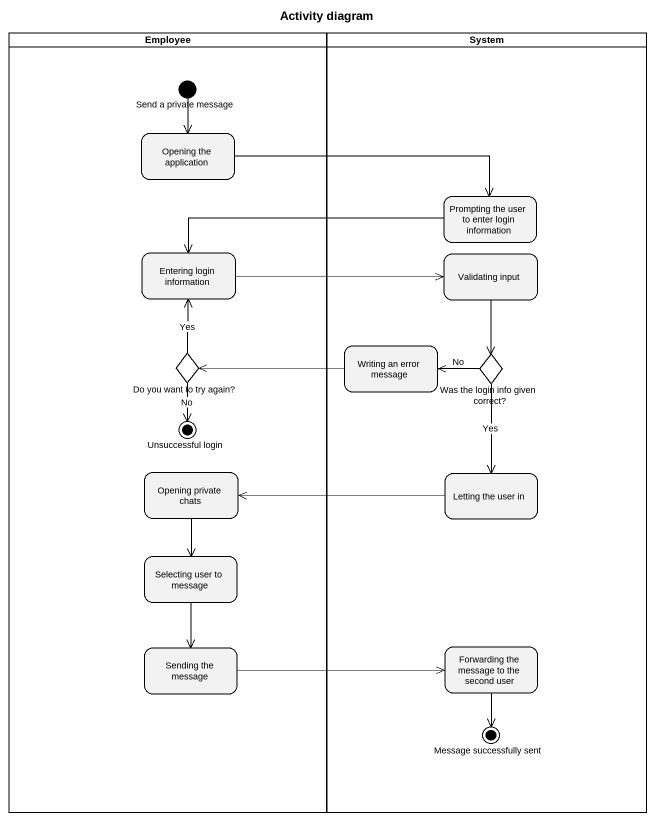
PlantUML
@startuml
title Activity diagram
hide empty description
state Employee <<partition>> {
  state "Send a private message" as Send_a_private_message <<start>>
  state "Opening the application" as Opening_the_application
  state "Entering login information" as Entering_login_information
  state "Do you want to try again?" as Do_you_want_to_try_again <<choice>>
  state "Unsuccessful login" as Unsuccessful_login <<end>>
  state "Opening private chats" as Opening_private_chats
  state "Selecting user to message" as Selecting_user_to_message
  state "Sending the message" as Sending_the_message
}
state System <<partition>> {
  state "Prompting the user to enter login information" as Prompting_the_user_to_enter
  state "Validating input" as Validating_input
  state "Writing an error message" as Writing_an_error_message
  state "Was the login info given correct?" as Was_the_login_info_given <<choice>>
  state "Letting the user in" as Letting_the_user_in
  state "Forwarding the message to the second user" as Forwarding_the_message_to
  state "Message successfully sent" as Message_successfully_sent <<end>>
}
Send_a_private_message --> Opening_the_application
Opening_the_application -right-> Prompting_the_user_to_enter
Prompting_the_user_to_enter -left-> Entering_login_information
Entering_login_information -right-> Validating_input
Validating_input --> Was_the_login_info_given
Do_you_want_to_try_again -up-> Entering_login_information : Yes
Do_you_want_to_try_again --> Unsuccessful_login : No
Writing_an_error_message -left-> Do_you_want_to_try_again
Was_the_login_info_given -left-> Writing_an_error_message : No
Was_the_login_info_given --> Letting_the_user_in : Yes
Opening_private_chats --> Selecting_user_to_message
Letting_the_user_in -left-> Opening_private_chats
Selecting_user_to_message --> Sending_the_message
Sending_the_message -right-> Forwarding_the_message_to
Forwarding_the_message_to --> Message_successfully_sent
@enduml
